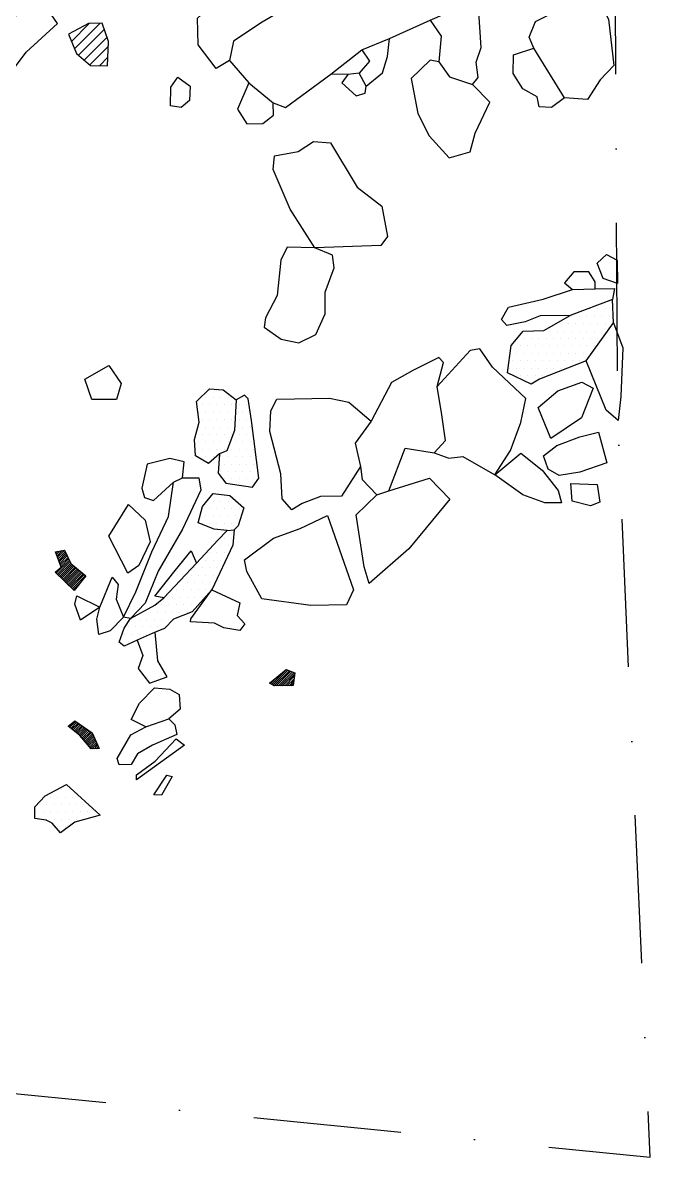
# Model space of a CAD drawing. Header units: metres. Extents: x 128 to 347, y -2100 to -1689.
# Drawn here: x 240.9 to 347, y -2099.6 to -1907.9 of the extents above; entities that cross this region are included whole.
import ezdxf

# ---------------------------------------------------------------- set-up
doc = ezdxf.new("R2010")
doc.units = ezdxf.units.M
doc.header["$LTSCALE"] = 25
doc.header["$MEASUREMENT"] = 0
doc.linetypes.add('STRICHPUNKTX2', pattern=[2, 1, -0.5, 0, -0.5])
doc.layers.get('0').update_dxf_attribs({"linetype": 'CONTINUOUS'})
for name, color, linetype in [('FEUER', 1, 'CONTINUOUS'), ('GRABUNGSGRENZE', 3, 'STRICHPUNKTX2'), ('KNOCHEN', 2, 'CONTINUOUS'), ('KNOCHENSCHRAFF', 2, 'CONTINUOUS'), ('STEINE', 4, 'CONTINUOUS'), ('STEINESCHRAFF', 4, 'CONTINUOUS')]:
    doc.layers.add(name, color=color, linetype=linetype)

# ---------------------------------------------------------------- blocks, each defined once
blk = doc.blocks.new('*X1')
at = {"color": 0}
for p, q in [((246.53, -1997.47), (246.75, -1997.26)), ((246.63, -1997.73), (247.17, -1997.19)), ((246.73, -1997.98), (247.6, -1997.11)), ((246.82, -1998.24), (248.01, -1997.06)), ((246.92, -1998.5), (248.12, -1997.3)), ((247.01, -1998.76), (248.24, -1997.54)), ((247.11, -1999.01), (248.35, -1997.77)), ((246.6, -2000.94), (248.81, -1998.73)), ((246.78, -2001.11), (248.92, -1998.97)), ((246.96, -2001.28), (249.04, -1999.21)), ((247.14, -2001.46), (249.2, -1999.4)), ((247.21, -1999.27), (248.46, -1998.01)), ((247.3, -1999.53), (248.58, -1998.25)), ((247.32, -2001.63), (249.4, -1999.56)), ((247.4, -1999.79), (248.69, -1998.49)), ((247.5, -2001.8), (249.59, -1999.72)), ((247.69, -2001.97), (249.78, -1999.88)), ((247.87, -2002.15), (249.97, -2000.04)), ((248.05, -2002.32), (250.17, -2000.2)), ((248.23, -2002.49), (250.36, -2000.36)), ((248.41, -2002.66), (250.55, -2000.52)), ((248.59, -2002.84), (250.74, -2000.68)), ((248.77, -2003.01), (250.94, -2000.85)), ((248.95, -2003.18), (251.13, -2001.01)), ((249.14, -2003.35), (251.32, -2001.17)), ((249.32, -2003.53), (251.51, -2001.33)), ((249.5, -2003.7), (250.69, -2002.51)), ((282.74, -2019.6), (283.79, -2018.55)), ((282.96, -2019.73), (285.49, -2017.2)), ((283.18, -2019.86), (285.75, -2017.3)), ((283.41, -2019.99), (286, -2017.4)), ((283.77, -2019.98), (286.26, -2017.49)), ((284.13, -2019.97), (286.52, -2017.59)), ((284.49, -2019.97), (286.77, -2017.69)), ((284.85, -2019.96), (286.88, -2017.94)), ((285.21, -2019.96), (286.82, -2018.35)), ((285.57, -2019.95), (286.77, -2018.76)), ((285.93, -2019.94), (286.71, -2019.17)), ((286.29, -2019.94), (286.65, -2019.58)), ((248.63, -2026.84), (249.05, -2026.42)), ((248.83, -2026.99), (249.85, -2025.98)), ((249.03, -2027.15), (250.06, -2026.12)), ((249.22, -2027.31), (250.27, -2026.26)), ((249.42, -2027.46), (250.47, -2026.41)), ((249.62, -2027.62), (250.68, -2026.55)), ((249.81, -2027.78), (250.89, -2026.7)), ((250.01, -2027.93), (251.1, -2026.84)), ((250.21, -2028.09), (251.31, -2026.99)), ((250.41, -2028.25), (251.52, -2027.13)), ((250.6, -2028.41), (251.73, -2027.27)), ((250.76, -2028.6), (251.94, -2027.42)), ((250.92, -2028.79), (252.15, -2027.56)), ((251.08, -2028.98), (252.36, -2027.71)), ((251.25, -2029.17), (252.57, -2027.85)), ((251.41, -2029.37), (252.73, -2028.05)), ((251.57, -2029.56), (252.83, -2028.29)), ((251.73, -2029.75), (252.94, -2028.54)), ((251.89, -2029.94), (253.05, -2028.78)), ((252.05, -2030.13), (253.16, -2029.03)), ((252.21, -2030.33), (253.27, -2029.27)), ((252.38, -2030.52), (253.38, -2029.52)), ((252.63, -2030.62), (253.49, -2029.76)), ((253, -2030.6), (253.59, -2030.01)), ((253.36, -2030.59), (253.7, -2030.25)), ((253.73, -2030.58), (253.81, -2030.5))]:
    blk.add_line(p, q, dxfattribs=at)
blk = doc.blocks.new('*X12')
at = {"color": 0}
for p, q in [((340, -1955), (340, -1955)), ((333.75, -1957.5), (333.75, -1957.5)), ((335, -1957.5), (335, -1957.5)), ((336.25, -1957.5), (336.25, -1957.5)), ((336.875, -1956.25), (336.875, -1956.25)), ((337.5, -1957.5), (337.5, -1957.5)), ((338.125, -1956.25), (338.125, -1956.25)), ((338.75, -1957.5), (338.75, -1957.5)), ((339.375, -1956.25), (339.375, -1956.25)), ((340, -1957.5), (340, -1957.5)), ((340.625, -1956.25), (340.625, -1956.25)), ((331.875, -1958.75), (331.875, -1958.75)), ((333.125, -1958.75), (333.125, -1958.75)), ((334.375, -1958.75), (334.375, -1958.75)), ((335.625, -1958.75), (335.625, -1958.75)), ((336.875, -1958.75), (336.875, -1958.75)), ((338.125, -1958.75), (338.125, -1958.75)), ((339.375, -1958.75), (339.375, -1958.75)), ((340.625, -1958.75), (340.625, -1958.75)), ((325.625, -1961.25), (325.625, -1961.25)), ((326.875, -1961.25), (326.875, -1961.25)), ((327.5, -1960), (327.5, -1960)), ((328.125, -1961.25), (328.125, -1961.25)), ((328.75, -1960), (328.75, -1960)), ((329.375, -1961.25), (329.375, -1961.25)), ((330, -1960), (330, -1960)), ((330.625, -1961.25), (330.625, -1961.25)), ((331.25, -1960), (331.25, -1960)), ((331.875, -1961.25), (331.875, -1961.25)), ((332.5, -1960), (332.5, -1960)), ((333.125, -1961.25), (333.125, -1961.25)), ((333.75, -1960), (333.75, -1960)), ((334.375, -1961.25), (334.375, -1961.25)), ((335, -1960), (335, -1960)), ((335.625, -1961.25), (335.625, -1961.25)), ((336.25, -1960), (336.25, -1960)), ((336.875, -1961.25), (336.875, -1961.25)), ((337.5, -1960), (337.5, -1960)), ((338.125, -1961.25), (338.125, -1961.25)), ((338.75, -1960), (338.75, -1960)), ((323.75, -1962.5), (323.75, -1962.5)), ((325, -1962.5), (325, -1962.5)), ((326.25, -1962.5), (326.25, -1962.5)), ((327.5, -1962.5), (327.5, -1962.5)), ((328.75, -1962.5), (328.75, -1962.5)), ((330, -1962.5), (330, -1962.5)), ((331.25, -1962.5), (331.25, -1962.5)), ((332.5, -1962.5), (332.5, -1962.5)), ((333.75, -1962.5), (333.75, -1962.5)), ((335, -1962.5), (335, -1962.5)), ((336.25, -1962.5), (336.25, -1962.5)), ((337.5, -1962.5), (337.5, -1962.5)), ((323.75, -1965), (323.75, -1965)), ((324.375, -1963.75), (324.375, -1963.75)), ((325, -1965), (325, -1965)), ((325.625, -1963.75), (325.625, -1963.75)), ((326.25, -1965), (326.25, -1965)), ((326.875, -1963.75), (326.875, -1963.75)), ((327.5, -1965), (327.5, -1965)), ((328.125, -1963.75), (328.125, -1963.75)), ((328.75, -1965), (328.75, -1965)), ((329.375, -1963.75), (329.375, -1963.75)), ((330, -1965), (330, -1965)), ((330.625, -1963.75), (330.625, -1963.75)), ((331.25, -1965), (331.25, -1965)), ((331.875, -1963.75), (331.875, -1963.75)), ((332.5, -1965), (332.5, -1965)), ((333.125, -1963.75), (333.125, -1963.75)), ((333.75, -1965), (333.75, -1965)), ((334.375, -1963.75), (334.375, -1963.75)), ((335, -1965), (335, -1965)), ((335.625, -1963.75), (335.625, -1963.75)), ((336.875, -1963.75), (336.875, -1963.75)), ((323.125, -1966.25), (323.125, -1966.25)), ((324.375, -1966.25), (324.375, -1966.25)), ((325.625, -1966.25), (325.625, -1966.25)), ((326.875, -1966.25), (326.875, -1966.25)), ((328.125, -1966.25), (328.125, -1966.25)), ((329.375, -1966.25), (329.375, -1966.25)), ((330.625, -1966.25), (330.625, -1966.25)), ((331.875, -1966.25), (331.875, -1966.25)), ((323.75, -1967.5), (323.75, -1967.5)), ((325, -1967.5), (325, -1967.5)), ((326.25, -1967.5), (326.25, -1967.5)), ((326.875, -1968.75), (326.875, -1968.75)), ((327.5, -1967.5), (327.5, -1967.5)), ((328.75, -1967.5), (328.75, -1967.5)), ((272.5, -1970), (272.5, -1970)), ((273.75, -1970), (273.75, -1970)), ((271.25, -1972.5), (271.25, -1972.5)), ((271.875, -1971.25), (271.875, -1971.25)), ((272.5, -1972.5), (272.5, -1972.5)), ((273.125, -1971.25), (273.125, -1971.25)), ((273.75, -1972.5), (273.75, -1972.5)), ((274.375, -1971.25), (274.375, -1971.25)), ((275, -1972.5), (275, -1972.5)), ((275.625, -1971.25), (275.625, -1971.25)), ((276.25, -1972.5), (276.25, -1972.5)), ((277.5, -1972.5), (277.5, -1972.5)), ((278.125, -1971.25), (278.125, -1971.25)), ((278.75, -1972.5), (278.75, -1972.5)), ((270.625, -1973.75), (270.625, -1973.75)), ((271.875, -1973.75), (271.875, -1973.75)), ((273.125, -1973.75), (273.125, -1973.75)), ((274.375, -1973.75), (274.375, -1973.75)), ((275.625, -1973.75), (275.625, -1973.75)), ((276.875, -1973.75), (276.875, -1973.75)), ((278.125, -1973.75), (278.125, -1973.75)), ((270.625, -1976.25), (270.625, -1976.25)), ((271.25, -1975), (271.25, -1975)), ((271.875, -1976.25), (271.875, -1976.25)), ((272.5, -1975), (272.5, -1975)), ((273.125, -1976.25), (273.125, -1976.25)), ((273.75, -1975), (273.75, -1975)), ((274.375, -1976.25), (274.375, -1976.25)), ((275, -1975), (275, -1975)), ((275.625, -1976.25), (275.625, -1976.25)), ((276.25, -1975), (276.25, -1975)), ((276.875, -1976.25), (276.875, -1976.25)), ((277.5, -1975), (277.5, -1975)), ((278.125, -1976.25), (278.125, -1976.25)), ((278.75, -1975), (278.75, -1975)), ((279.375, -1976.25), (279.375, -1976.25)), ((270.625, -1978.75), (270.625, -1978.75)), ((271.25, -1977.5), (271.25, -1977.5)), ((271.875, -1978.75), (271.875, -1978.75)), ((272.5, -1977.5), (272.5, -1977.5)), ((273.125, -1978.75), (273.125, -1978.75)), ((273.75, -1977.5), (273.75, -1977.5)), ((274.375, -1978.75), (274.375, -1978.75)), ((275, -1977.5), (275, -1977.5)), ((275.625, -1978.75), (275.625, -1978.75)), ((276.25, -1977.5), (276.25, -1977.5)), ((276.875, -1978.75), (276.875, -1978.75)), ((277.5, -1977.5), (277.5, -1977.5)), ((278.125, -1978.75), (278.125, -1978.75)), ((278.75, -1977.5), (278.75, -1977.5)), ((279.375, -1978.75), (279.375, -1978.75)), ((271.25, -1980), (271.25, -1980)), ((272.5, -1980), (272.5, -1980)), ((273.75, -1980), (273.75, -1980)), ((275, -1980), (275, -1980)), ((276.25, -1980), (276.25, -1980)), ((277.5, -1980), (277.5, -1980)), ((278.75, -1980), (278.75, -1980)), ((280, -1980), (280, -1980)), ((270.625, -1981.25), (270.625, -1981.25)), ((271.875, -1981.25), (271.875, -1981.25)), ((273.125, -1981.25), (273.125, -1981.25)), ((274.375, -1981.25), (274.375, -1981.25)), ((275, -1982.5), (275, -1982.5)), ((275.625, -1981.25), (275.625, -1981.25)), ((276.25, -1982.5), (276.25, -1982.5)), ((276.875, -1981.25), (276.875, -1981.25)), ((277.5, -1982.5), (277.5, -1982.5)), ((278.125, -1981.25), (278.125, -1981.25)), ((278.75, -1982.5), (278.75, -1982.5)), ((279.375, -1981.25), (279.375, -1981.25)), ((280, -1982.5), (280, -1982.5)), ((274.375, -1983.75), (274.375, -1983.75)), ((275.625, -1983.75), (275.625, -1983.75)), ((276.875, -1983.75), (276.875, -1983.75)), ((278.125, -1983.75), (278.125, -1983.75)), ((279.375, -1983.75), (279.375, -1983.75)), ((280.625, -1983.75), (280.625, -1983.75)), ((275, -1985), (275, -1985)), ((276.25, -1985), (276.25, -1985)), ((277.5, -1985), (277.5, -1985)), ((278.75, -1985), (278.75, -1985)), ((279.375, -1986.25), (279.375, -1986.25)), ((280, -1985), (280, -1985)), ((271.25, -1990), (271.25, -1990)), ((272.5, -1990), (272.5, -1990)), ((273.125, -1988.75), (273.125, -1988.75)), ((273.75, -1990), (273.75, -1990)), ((274.375, -1988.75), (274.375, -1988.75)), ((275, -1990), (275, -1990)), ((275.625, -1988.75), (275.625, -1988.75)), ((276.25, -1990), (276.25, -1990)), ((276.875, -1988.75), (276.875, -1988.75)), ((277.5, -1990), (277.5, -1990)), ((271.875, -1991.25), (271.875, -1991.25)), ((273.125, -1991.25), (273.125, -1991.25)), ((274.375, -1991.25), (274.375, -1991.25)), ((275.625, -1991.25), (275.625, -1991.25)), ((276.875, -1991.25), (276.875, -1991.25)), ((271.25, -1992.5), (271.25, -1992.5)), ((272.5, -1992.5), (272.5, -1992.5)), ((273.75, -1992.5), (273.75, -1992.5)), ((275, -1992.5), (275, -1992.5)), ((275.625, -1993.75), (275.625, -1993.75)), ((276.25, -1992.5), (276.25, -1992.5)), ((275, -1995), (275, -1995)), ((276.25, -1995), (276.25, -1995)), ((272.5, -1997.5), (272.5, -1997.5)), ((273.125, -1996.25), (273.125, -1996.25)), ((273.75, -1997.5), (273.75, -1997.5)), ((274.375, -1996.25), (274.375, -1996.25)), ((275, -1997.5), (275, -1997.5)), ((275.625, -1996.25), (275.625, -1996.25)), ((271.875, -1998.75), (271.875, -1998.75)), ((273.125, -1998.75), (273.125, -1998.75)), ((274.375, -1998.75), (274.375, -1998.75)), ((269.375, -2001.25), (269.375, -2001.25)), ((270, -2000), (270, -2000)), ((270.625, -2001.25), (270.625, -2001.25)), ((271.25, -2000), (271.25, -2000)), ((271.875, -2001.25), (271.875, -2001.25)), ((272.5, -2000), (272.5, -2000)), ((273.125, -2001.25), (273.125, -2001.25)), ((273.75, -2000), (273.75, -2000)), ((267.5, -2002.5), (267.5, -2002.5)), ((268.75, -2002.5), (268.75, -2002.5)), ((270, -2002.5), (270, -2002.5)), ((271.25, -2002.5), (271.25, -2002.5)), ((272.5, -2002.5), (272.5, -2002.5)), ((265, -2005), (265, -2005)), ((266.25, -2005), (266.25, -2005)), ((266.875, -2003.75), (266.875, -2003.75)), ((267.5, -2005), (267.5, -2005)), ((268.125, -2003.75), (268.125, -2003.75)), ((268.75, -2005), (268.75, -2005)), ((269.375, -2003.75), (269.375, -2003.75)), ((270, -2005), (270, -2005)), ((270.625, -2003.75), (270.625, -2003.75)), ((271.25, -2005), (271.25, -2005)), ((271.875, -2003.75), (271.875, -2003.75)), ((261.25, -2007.5), (261.25, -2007.5)), ((262.5, -2007.5), (262.5, -2007.5)), ((263.75, -2007.5), (263.75, -2007.5)), ((264.375, -2006.25), (264.375, -2006.25)), ((265, -2007.5), (265, -2007.5)), ((265.625, -2006.25), (265.625, -2006.25)), ((266.25, -2007.5), (266.25, -2007.5)), ((266.875, -2006.25), (266.875, -2006.25)), ((267.5, -2007.5), (267.5, -2007.5)), ((268.125, -2006.25), (268.125, -2006.25)), ((268.75, -2007.5), (268.75, -2007.5)), ((269.375, -2006.25), (269.375, -2006.25)), ((259.375, -2008.75), (259.375, -2008.75)), ((260.625, -2008.75), (260.625, -2008.75)), ((261.875, -2008.75), (261.875, -2008.75)), ((263.125, -2008.75), (263.125, -2008.75)), ((264.375, -2008.75), (264.375, -2008.75)), ((265.625, -2008.75), (265.625, -2008.75)), ((258.125, -2011.25), (258.125, -2011.25)), ((258.75, -2010), (258.75, -2010)), ((259.375, -2011.25), (259.375, -2011.25)), ((260, -2010), (260, -2010)), ((260.625, -2011.25), (260.625, -2011.25)), ((261.25, -2010), (261.25, -2010)), ((261.875, -2011.25), (261.875, -2011.25)), ((262.5, -2010), (262.5, -2010)), ((263.75, -2010), (263.75, -2010)), ((265, -2010), (265, -2010)), ((257.5, -2012.5), (257.5, -2012.5)), ((258.75, -2012.5), (258.75, -2012.5)), ((247.5, -2037.5), (247.5, -2037.5)), ((248.75, -2037.5), (248.75, -2037.5)), ((243.75, -2040), (243.75, -2040)), ((245, -2040), (245, -2040)), ((245.625, -2038.75), (245.625, -2038.75)), ((246.25, -2040), (246.25, -2040)), ((246.875, -2038.75), (246.875, -2038.75)), ((247.5, -2040), (247.5, -2040)), ((248.125, -2038.75), (248.125, -2038.75)), ((248.75, -2040), (248.75, -2040)), ((249.375, -2038.75), (249.375, -2038.75)), ((250, -2040), (250, -2040)), ((250.625, -2038.75), (250.625, -2038.75)), ((251.25, -2040), (251.25, -2040)), ((243.125, -2041.25), (243.125, -2041.25)), ((244.375, -2041.25), (244.375, -2041.25)), ((245.625, -2041.25), (245.625, -2041.25)), ((246.875, -2041.25), (246.875, -2041.25)), ((248.125, -2041.25), (248.125, -2041.25)), ((249.375, -2041.25), (249.375, -2041.25)), ((250.625, -2041.25), (250.625, -2041.25)), ((251.875, -2041.25), (251.875, -2041.25)), ((253.125, -2041.25), (253.125, -2041.25)), ((245, -2042.5), (245, -2042.5)), ((246.25, -2042.5), (246.25, -2042.5)), ((246.875, -2043.75), (246.875, -2043.75)), ((247.5, -2042.5), (247.5, -2042.5)), ((248.125, -2043.75), (248.125, -2043.75)), ((248.75, -2042.5), (248.75, -2042.5)), ((250, -2042.5), (250, -2042.5)), ((251.25, -2042.5), (251.25, -2042.5))]:
    blk.add_line(p, q, dxfattribs=at)
blk = doc.blocks.new('*X17')
at = {"color": 0}
for p, q in [((227.59, -1877.82), (232.1, -1873.31)), ((227.97, -1875.68), (230.48, -1873.17)), ((228.7, -1878.48), (232.79, -1874.38)), ((232.48, -1885.3), (234.21, -1883.58)), ((233.4, -1886.15), (235.43, -1884.13)), ((232.09, -1887.46), (232.83, -1886.72)), ((233.05, -1888.27), (233.88, -1887.44)), ((245.43, -1888.27), (246.9, -1886.8)), ((245.69, -1889.77), (247.95, -1887.52)), ((246.42, -1890.81), (248.73, -1888.5)), ((253.19, -1903.48), (253.84, -1902.83)), ((253.68, -1904.76), (255.01, -1903.43)), ((254.52, -1905.69), (255.59, -1904.62)), ((249.17, -1911.05), (252.17, -1908.04)), ((249.69, -1912.29), (254.02, -1907.96)), ((250.36, -1913.39), (254.74, -1909.01)), ((251.31, -1914.21), (255.19, -1910.32)), ((252.25, -1915.03), (255.4, -1911.88)), ((253.88, -1915.17), (255.31, -1913.74)), ((186.39, -2023.32), (192.28, -2017.43)), ((186.86, -2024.62), (193.21, -2018.27)), ((187.32, -2025.92), (193.76, -2019.49)), ((187.79, -2027.22), (194.93, -2020.09)), ((222.38, -2024.45), (226.4, -2020.44)), ((193.67, -2023.11), (195.17, -2021.61)), ((223.63, -2024.97), (227.48, -2021.11)), ((224.87, -2025.5), (228.07, -2022.29))]:
    blk.add_line(p, q, dxfattribs=at)

msp = doc.modelspace()

# ---------------------------------------------------------------- linework, layer by layer
at = {"layer": 'GRABUNGSGRENZE', "flags": 128}
msp.add_lwpolyline([(230.12, -2087.9), (346.97, -2099.64), (341.45, -1974.89), (340.2, -1718.7)], dxfattribs=at)
at = {"layer": 'KNOCHEN'}
for points in [[(249.64, -2003.83), (246.42, -2000.77), (247.44, -1999.9), (246.47, -1997.3), (248, -1997.05), (249.08, -1999.29), (251.58, -2001.38), (249.64, -2003.83)], [(282.62, -2019.53), (285.43, -2017.18), (286.91, -2017.74), (286.6, -2019.93), (283.39, -2019.99), (282.62, -2019.53)], [(252.47, -2030.62), (250.58, -2028.38), (248.59, -2026.8), (249.71, -2025.88), (252.67, -2027.92), (253.84, -2030.57), (252.47, -2030.62)]]:
    msp.add_lwpolyline(points, dxfattribs=at)
at = {"layer": 'STEINE'}
for points in [[(275.86, -1914.31), (273.61, -1915.64), (270.55, -1911.61), (270.44, -1907.12), (278.09, -1900.22), (282.53, -1897.67), (285.34, -1898.48), (285.9, -1902.82), (285.04, -1905.68)], [(285.04, -1905.68), (281.36, -1907.82), (276.52, -1911.04), (275.86, -1914.31), (279.13, -1918.03), (283.26, -1921.45), (285.35, -1922.21), (288.11, -1920.22), (293, -1916.59), (298.21, -1912.46), (302.9, -1910.57), (309.79, -1907.45), (316.42, -1904.59), (317.74, -1901.42), (315.96, -1897.65), (311.11, -1896.68), (299.63, -1899.34), (297.02, -1899.9), (290.34, -1904.04), (285.04, -1905.68)], [(235.34, -1913.83), (235.9, -1916.22), (238.71, -1916.63), (241.51, -1912.85), (246.82, -1908.05), (244.88, -1905.25), (242.17, -1903.72), (238.65, -1908.06), (235.34, -1913.83)], [(327.29, -1912.18), (326.53, -1910.34), (327.6, -1907.69), (331.93, -1905.54), (336.17, -1903.81), (338, -1903.6), (339.9, -1907.27), (340.82, -1915.13), (338.52, -1917.53), (336.38, -1920.85), (332.45, -1920.6), (327.29, -1912.18)], [(309.79, -1907.45), (311.63, -1910.15), (311.22, -1914.49), (313.06, -1917.04), (316.94, -1918.36), (317.86, -1917.14), (317.55, -1914.59), (318.41, -1912.09), (317.95, -1905.2), (316.42, -1904.59)], [(252.07, -1908.05), (248.65, -1909.84), (250.03, -1913.1), (252.38, -1915.14), (255.24, -1915.19), (255.44, -1911.06), (254.37, -1907.95), (252.07, -1908.05)], [(298.98, -1918.63), (301.73, -1916.38), (302.55, -1913.63), (302.9, -1910.57)], [(298.21, -1912.46), (299.54, -1914.39), (297.8, -1916.44)], [(332.45, -1920.6), (330.26, -1922.23), (328.22, -1922.13), (327.86, -1920.4), (325.46, -1919.07), (323.78, -1916.47), (323.83, -1913.31), (327.29, -1912.18)], [(311.22, -1914.49), (309.79, -1914.23), (306.58, -1917.3), (307.71, -1923.22), (309.6, -1927.04), (312.97, -1930.72), (316.54, -1929.74), (317.4, -1926.58), (319.85, -1921.32), (316.94, -1918.36)], [(265.91, -1921.92), (265.96, -1918.81), (267.13, -1917.12), (269.23, -1918.6), (269.13, -1921.05), (267.7, -1922.22), (265.91, -1921.92)], [(295.86, -1916.64), (293, -1916.59)], [(295.86, -1916.64), (294.84, -1918.07), (297.29, -1920.26), (298.82, -1919.8), (298.98, -1918.63), (297.8, -1916.44), (295.86, -1916.64)], [(279.13, -1918.03), (277.24, -1922.52), (278.82, -1924.97), (281.48, -1924.92), (283.31, -1923.54), (283.26, -1921.45)], [(290.27, -1945.94), (286.13, -1939.41), (283.27, -1932.68), (283.47, -1930.38), (287.45, -1929.66), (290.05, -1927.98), (292.96, -1928.18), (297.46, -1935.68), (301.59, -1938.89), (302.57, -1944.04), (301.44, -1945.57), (290.27, -1945.94)], [(293.28, -1947.16), (290.27, -1945.94), (285.63, -1945.84), (284.56, -1948.03), (283.95, -1954.01), (281.96, -1957.78), (281.71, -1959.37), (284.62, -1961.4), (287.58, -1962.01), (290.48, -1960.58), (292.01, -1957.11), (292.01, -1953.44), (293.54, -1949.3), (293.28, -1947.16)], [(341.41, -1951.98), (339.01, -1951.11), (337.98, -1948.56), (339.57, -1947.08), (341.4, -1948), (341.41, -1951.98)], [(337.63, -1952.85), (337.63, -1951.67), (336.56, -1949.99), (334.06, -1949.99), (332.48, -1951.83), (333.85, -1953)], [(340.59, -1954.68), (333.45, -1957.39), (328.35, -1957.44), (325.8, -1958.42), (322.73, -1959.08), (321.81, -1958.06), (322.99, -1955.97), (328.85, -1954.59), (333.85, -1953), (337.63, -1952.85), (340.95, -1952.84), (340.59, -1954.68)], [(340.75, -1958.61), (340.59, -1954.68)], [(336.16, -1965.04), (328.25, -1968.16), (326.82, -1968.98), (322.84, -1967.09), (323.45, -1962.45), (325.49, -1960.05), (329.01, -1959.94), (333.45, -1957.39)], [(341.52, -1975.14), (339.53, -1973.36), (336.16, -1965.04), (340.75, -1958.61), (342.33, -1962.84), (341.98, -1971.06), (341.52, -1975.14)], [(310.45, -1980.57), (312.95, -1981.49), (315.3, -1981.23), (320.71, -1984.29), (323.36, -1980.21), (325.09, -1975.46), (325.96, -1971.38), (320.29, -1966.13), (318.14, -1963.01), (316.51, -1963.27), (310.95, -1969.4)], [(302.8, -1987.01), (305.55, -1979.81), (310.45, -1980.57), (312.34, -1978.48), (311.77, -1974.19), (310.95, -1969.4), (312.02, -1965.31), (311.26, -1964.45), (306.82, -1966.65), (303.25, -1968.69), (299.78, -1975.22)], [(252.58, -1971.58), (251.45, -1968.11), (255.48, -1965.81), (257.57, -1968.87), (256.76, -1971.58), (252.58, -1971.58)], [(330.15, -1978.16), (328.05, -1972.91), (331.37, -1970.1), (335.4, -1968.62), (337.34, -1969.64), (335.35, -1974.69), (330.15, -1978.16)], [(277.02, -1971.62), (276.72, -1976.82), (275.39, -1980.24), (274.17, -1980.75), (272.33, -1982.39), (270.14, -1981.11), (269.98, -1978.36), (270.74, -1975.4), (270.28, -1971.93), (272.48, -1969.78), (274.82, -1969.93), (277.02, -1971.62)], [(274.17, -1980.75), (273.97, -1984.02), (275.24, -1985.7), (279.78, -1986.41), (280.8, -1984.88), (279.57, -1975.14), (279.01, -1971.46), (278.4, -1970.85), (277.02, -1971.62)], [(298, -1982.88), (294.79, -1987.93), (291.27, -1987.94), (288.16, -1989.16), (286.42, -1990.24), (284.79, -1988.35), (284.53, -1984.11), (282.69, -1976.97), (282.84, -1973.5), (283.86, -1971.51), (292.79, -1971.35), (296.05, -1972.01), (299.78, -1975.22), (297.13, -1978.95), (298, -1982.88)], [(328.92, -1981.12), (331.17, -1979.34), (335.05, -1977.9), (338.21, -1977.08), (339.64, -1982.29), (335.05, -1983.87), (331.58, -1984.39), (329.74, -1983.32), (328.92, -1981.12)], [(320.71, -1984.29), (325.1, -1980.62), (328.72, -1983.52), (331.38, -1986.94), (331.94, -1989.03), (329.13, -1989.03), (325.46, -1987.66), (320.71, -1984.29)], [(267.94, -1984.79), (268.2, -1982.13), (265.8, -1981.52), (261.97, -1982.5), (261.06, -1986.58), (261.52, -1988.11), (263, -1988.62), (266.41, -1985.55)], [(298, -1982.88), (298.26, -1985.12), (300.76, -1987.67)], [(260.05, -2004.08), (262.75, -1997.29), (265.55, -1991.37), (266.41, -1985.55), (267.94, -1984.79), (270.7, -1984.79), (271.01, -1986.88), (267.9, -1993.51), (263.82, -2000.56), (261.63, -2005.97), (259.13, -2008.57), (257.96, -2008.37), (260.05, -2004.08)], [(299.49, -2002.68), (298.62, -1999.87), (297.29, -1991.04), (300.76, -1987.67), (302.8, -1987.01), (309.69, -1984.86), (313.11, -1988.43), (306.17, -1996.8), (299.49, -2002.68)], [(333.78, -1988.77), (333.52, -1985.76), (338.01, -1985.91), (338.47, -1988.92), (336.89, -1989.54), (333.78, -1988.77)], [(275.45, -1993.71), (273.26, -1993.51), (270.55, -1992.44), (271.32, -1989.68), (273.1, -1987.44), (275.91, -1987.79), (278.31, -1989.88), (277.34, -1992.9), (276.68, -1993.61)], [(255.5, -1994.65), (258.81, -1989.34), (261.62, -1991.94), (262.49, -1995.61), (260.56, -1999.64), (258.67, -2000.92), (255.5, -1994.65)], [(278.42, -1998.66), (283.31, -1994.98), (287.8, -1993.35), (292.44, -1991.15), (296.84, -2003.75), (295.62, -2006.25), (289.6, -2006.36), (281.33, -2005.24), (278.77, -2000.65), (278.42, -1998.66)], [(260.26, -2012.25), (258.06, -2013.27), (257.2, -2012.56), (258.06, -2010.21), (259.13, -2008.57), (263.26, -2006.33), (264.79, -2005.1), (270.3, -1999.23), (273.87, -1995.35), (275.45, -1993.71), (276.68, -1993.61), (276.42, -1996.21), (272.91, -2003.72), (269.54, -2007.44), (266.43, -2008.72), (264.9, -2010.25), (263.32, -2010.87), (260.26, -2012.25)], [(264.79, -2005.1), (263.26, -2004.8), (266.68, -2000.46), (269.38, -1997.14), (270.3, -1999.23)], [(257.96, -2008.37), (255.72, -2010.67), (253.78, -2011.28), (253.47, -2008.68), (253.98, -2006.64), (256.02, -2001.59), (257.04, -2002.86), (256.73, -2005.31), (257.96, -2008.37)], [(269.34, -2008.62), (272.91, -2003.72), (277.6, -2005.96), (277.15, -2008.05), (278.47, -2009.48), (277.61, -2010.6), (274.9, -2010.15), (273.32, -2009.38), (269.29, -2009.13), (269.34, -2008.62)], [(253.98, -2006.64), (250.71, -2008.84), (249.74, -2006.18), (250.05, -2004.75), (253.98, -2006.64)], [(260.26, -2012.25), (261.23, -2014.85), (260.41, -2017.04), (262.36, -2019.49), (265.31, -2018.42), (263.78, -2015.72), (263.32, -2010.87)], [(261.75, -2026.89), (259.25, -2025.67), (260.67, -2022.91), (263.22, -2020.31), (265.77, -2020.51), (267.36, -2021.43), (267.56, -2023.93), (265.63, -2025.56)], [(259.25, -2033.27), (257.21, -2033.33), (256.9, -2032.25), (259.2, -2028.27), (261.75, -2026.89), (265.63, -2025.56), (266.65, -2026.58), (266.95, -2028.16), (262.87, -2030), (260.32, -2031.44), (259.25, -2033.27)], [(260.17, -2035.01), (263.33, -2032.71), (266.85, -2028.93), (268.28, -2030), (260.17, -2035.82), (260.17, -2035.01)], [(263.08, -2038.37), (265.27, -2035.06), (266.19, -2035.26), (264.36, -2038.42), (263.08, -2038.37)], [(244.87, -2042.67), (242.98, -2042.37), (242.98, -2040.43), (244.71, -2038.54), (248.33, -2036.65), (254, -2041.8), (249.72, -2043.03), (247.32, -2044.81), (245.89, -2043.18), (244.87, -2042.67)]]:
    msp.add_lwpolyline(points, dxfattribs=at)

# ---------------------------------------------------------------- block references
at = {"layer": 'FEUER'}
msp.add_blockref('*X17', (0, 0), dxfattribs=at)
at = {"layer": 'KNOCHENSCHRAFF'}
msp.add_blockref('*X1', (0, 0), dxfattribs=at)
at = {"layer": 'STEINESCHRAFF'}
msp.add_blockref('*X12', (0, 0), dxfattribs=at)

doc.saveas('drawing.dxf')
